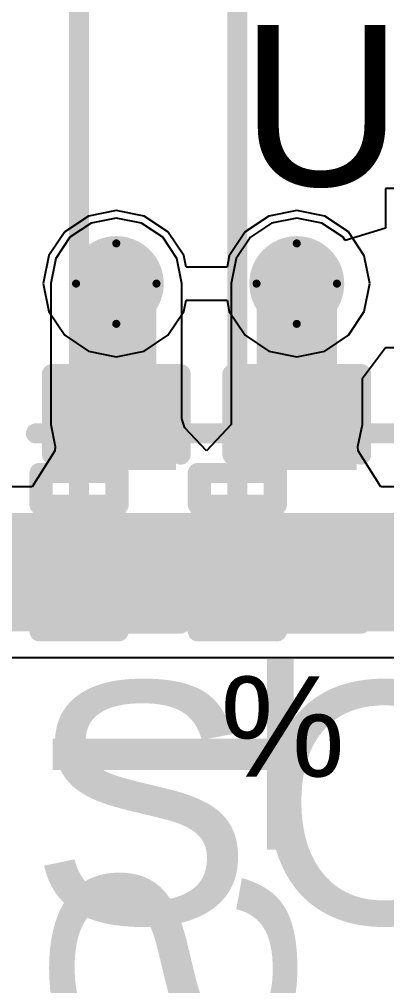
# Model space of a CAD drawing. Header units: millimetres. Extents: x -16 to 330, y -45 to 150.
# Drawn here: x 81.38 to 83.7, y 62.52 to 68.62 of the extents above; entities that cross this region are included whole.
import ezdxf

# ---------------------------------------------------------------- set-up
doc = ezdxf.new("R2010")
doc.units = ezdxf.units.MM
for name, color, linetype in [('BottomLayer', 5, 'Continuous'), ('BottomOverlay', 54, 'Continuous'), ('BottomSolder', 6, 'Continuous'), ('DrillDrawing', 1, 'Continuous'), ('Mechanical13', 56, 'Continuous'), ('MidLayer1', 16, 'Continuous'), ('MidLayer2', 76, 'Continuous'), ('TopLayer', 1, 'Continuous'), ('TopOverlay', 2, 'Continuous'), ('TopPaste', 8, 'Continuous'), ('TopSolder', 216, 'Continuous'), ('ViaHoleLayer', 16, 'Continuous')]:
    doc.layers.add(name, color=color, linetype=linetype)
doc.styles.add('Arial', font='arial.ttf', dxfattribs={"height": 0.2})

# ---------------------------------------------------------------- blocks, each defined once
blk = doc.blocks.new('C___0402_50')
at = {"layer": 'TopLayer'}
for points in [[(-0.6985, -0.3175), (-0.6985, 0.3175), (-0.2413, 0.3175), (-0.2413, -0.3175)], [(0.2413, -0.3175), (0.2413, 0.3175), (0.6985, 0.3175), (0.6985, -0.3175)]]:
    blk.add_hatch(color=1, dxfattribs=at).paths.add_polyline_path(points)
at = {"layer": 'TopPaste'}
for points in [[(-0.6985, -0.3175), (-0.6985, 0.3175), (-0.2413, 0.3175), (-0.2413, -0.3175)], [(0.2413, -0.3175), (0.2413, 0.3175), (0.6985, 0.3175), (0.6985, -0.3175)]]:
    blk.add_hatch(color=8, dxfattribs=at).paths.add_polyline_path(points)
at = {"layer": 'TopSolder'}
for points in [[(-0.7585, -0.3775), (-0.7585, 0.3775), (-0.1813, 0.3775), (-0.1813, -0.3775)], [(0.1813, -0.3775), (0.1813, 0.3775), (0.7585, 0.3775), (0.7585, -0.3775)]]:
    blk.add_hatch(color=216, dxfattribs=at).paths.add_polyline_path(points)
at = {"layer": 'TopOverlay', "const_width": 0.127}
for points in [[(-0.2794, 0.4064), (-0.7874, 0.4064)], [(-0.7874, -0.4064), (-0.7874, 0.4064)], [(0.7874, 0.4064), (0.2794, 0.4064)], [(0.7874, -0.4064), (0.7874, 0.4064)], [(-0.2794, -0.4064), (-0.7874, -0.4064)], [(0.7874, -0.4064), (0.2794, -0.4064)]]:
    blk.add_lwpolyline(points, dxfattribs=at)
at = {"layer": 'TopOverlay', "const_width": 0.0635}
for points in [[(-0.8191, 0.4064, 1), (-0.7556, 0.4064, 1)], [(-0.8191, 0.4064, 1), (-0.7556, 0.4064, 1)], [(-0.3111, 0.4064, 1), (-0.2477, 0.4064, 1)], [(0.2477, 0.4064, 1), (0.3111, 0.4064, 1)], [(0.7556, 0.4064, 1), (0.8191, 0.4064, 1)], [(0.7556, 0.4064, 1), (0.8191, 0.4064, 1)], [(-0.8191, -0.4064, 1), (-0.7556, -0.4064, 1)], [(-0.8191, -0.4064, 1), (-0.7556, -0.4064, 1)], [(-0.3111, -0.4064, 1), (-0.2477, -0.4064, 1)], [(0.2477, -0.4064, 1), (0.3111, -0.4064, 1)], [(0.7556, -0.4064, 1), (0.8191, -0.4064, 1)], [(0.7556, -0.4064, 1), (0.8191, -0.4064, 1)]]:
    blk.add_lwpolyline(points, format="xyb", close=True, dxfattribs=at)
blk = doc.blocks.new('C___0402_174')
at = {"layer": 'TopLayer'}
for points in [[(-0.6985, -0.3175), (-0.6985, 0.3175), (-0.2413, 0.3175), (-0.2413, -0.3175)], [(0.2413, -0.3175), (0.2413, 0.3175), (0.6985, 0.3175), (0.6985, -0.3175)]]:
    blk.add_hatch(color=1, dxfattribs=at).paths.add_polyline_path(points)
at = {"layer": 'TopPaste'}
for points in [[(-0.6985, -0.3175), (-0.6985, 0.3175), (-0.2413, 0.3175), (-0.2413, -0.3175)], [(0.2413, -0.3175), (0.2413, 0.3175), (0.6985, 0.3175), (0.6985, -0.3175)]]:
    blk.add_hatch(color=8, dxfattribs=at).paths.add_polyline_path(points)
at = {"layer": 'TopSolder'}
for points in [[(-0.7585, -0.3775), (-0.7585, 0.3775), (-0.1813, 0.3775), (-0.1813, -0.3775)], [(0.1813, -0.3775), (0.1813, 0.3775), (0.7585, 0.3775), (0.7585, -0.3775)]]:
    blk.add_hatch(color=216, dxfattribs=at).paths.add_polyline_path(points)
at = {"layer": 'TopOverlay', "const_width": 0.127}
for points in [[(-0.7874, 0.4064), (-0.2794, 0.4064)], [(-0.7874, 0.4064), (-0.7874, -0.4064)], [(0.2794, 0.4064), (0.7874, 0.4064)], [(0.7874, 0.4064), (0.7874, -0.4064)], [(-0.7874, -0.4064), (-0.2794, -0.4064)], [(0.2794, -0.4064), (0.7874, -0.4064)]]:
    blk.add_lwpolyline(points, dxfattribs=at)
at = {"layer": 'TopOverlay', "const_width": 0.0635}
for points in [[(-0.8191, 0.4064, 1), (-0.7556, 0.4064, 1)], [(-0.8191, 0.4064, 1), (-0.7556, 0.4064, 1)], [(-0.3111, 0.4064, 1), (-0.2477, 0.4064, 1)], [(0.2477, 0.4064, 1), (0.3111, 0.4064, 1)], [(0.7556, 0.4064, 1), (0.8191, 0.4064, 1)], [(0.7556, 0.4064, 1), (0.8191, 0.4064, 1)], [(-0.8191, -0.4064, 1), (-0.7556, -0.4064, 1)], [(-0.8191, -0.4064, 1), (-0.7556, -0.4064, 1)], [(-0.3111, -0.4064, 1), (-0.2477, -0.4064, 1)], [(0.2477, -0.4064, 1), (0.3111, -0.4064, 1)], [(0.7556, -0.4064, 1), (0.8191, -0.4064, 1)], [(0.7556, -0.4064, 1), (0.8191, -0.4064, 1)]]:
    blk.add_lwpolyline(points, format="xyb", close=True, dxfattribs=at)

msp = doc.modelspace()

# ---------------------------------------------------------------- hatches: boundary and pattern name
at = {"layer": 'BottomLayer'}
h = msp.add_hatch(color=5, dxfattribs=at)
edge = h.paths.add_edge_path()
edge.add_arc((81.9912, 66.9544), 0.3, 0, 360)
h = msp.add_hatch(color=5, dxfattribs=at)
edge = h.paths.add_edge_path()
edge.add_arc((83.1314, 66.9543), 0.3, 0, 360)
at = {"layer": 'BottomSolder'}
h = msp.add_hatch(color=6, dxfattribs=at)
edge = h.paths.add_edge_path()
edge.add_arc((81.9912, 66.9544), 0.15, 0, 360)
h = msp.add_hatch(color=6, dxfattribs=at)
edge = h.paths.add_edge_path()
edge.add_arc((83.1314, 66.9543), 0.15, 0, 360)
at = {"layer": 'MidLayer1'}
h = msp.add_hatch(color=16, dxfattribs=at)
edge = h.paths.add_edge_path()
edge.add_arc((81.9912, 66.9544), 0.3, 0, 360)
h = msp.add_hatch(color=16, dxfattribs=at)
edge = h.paths.add_edge_path()
edge.add_arc((83.1314, 66.9543), 0.3, 0, 360)
at = {"layer": 'MidLayer2'}
h = msp.add_hatch(color=76, dxfattribs=at)
edge = h.paths.add_edge_path()
edge.add_arc((81.9912, 66.9544), 0.3, 0, 360)
h = msp.add_hatch(color=76, dxfattribs=at)
edge = h.paths.add_edge_path()
edge.add_arc((83.1314, 66.9543), 0.3, 0, 360)
at = {"layer": 'TopLayer'}
h = msp.add_hatch(color=1, dxfattribs=at)
edge = h.paths.add_edge_path()
edge.add_arc((81.9912, 66.9544), 0.3, 0, 360)
h = msp.add_hatch(color=1, dxfattribs=at)
edge = h.paths.add_edge_path()
edge.add_arc((83.1314, 66.9543), 0.3, 0, 360)
msp.add_hatch(color=1, dxfattribs=at).paths.add_polyline_path([(77.7839, 64.7588), (84.9122, 64.7588), (84.9122, 65.5066), (77.7839, 65.5066)])
at = {"layer": 'TopSolder'}
h = msp.add_hatch(color=216, dxfattribs=at)
edge = h.paths.add_edge_path()
edge.add_arc((81.9912, 66.9544), 0.15, 0, 360)
h = msp.add_hatch(color=216, dxfattribs=at)
edge = h.paths.add_edge_path()
edge.add_arc((83.1314, 66.9543), 0.15, 0, 360)
at = {"layer": 'ViaHoleLayer'}
h = msp.add_hatch(color=16, dxfattribs=at)
edge = h.paths.add_edge_path()
edge.add_arc((81.9912, 66.9544), 0.15, 0, 360)
h = msp.add_hatch(color=16, dxfattribs=at)
edge = h.paths.add_edge_path()
edge.add_arc((83.1314, 66.9543), 0.15, 0, 360)

# ---------------------------------------------------------------- linework, layer by layer
at = {"layer": 'DrillDrawing', "const_width": 0.0508}
for points in [[(81.7372, 66.9544), (81.9912, 67.2084)], [(81.9912, 67.2084), (82.2452, 66.9544)], [(82.8774, 66.9543), (83.1314, 67.2083)], [(83.1314, 67.2083), (83.3854, 66.9543)], [(81.7372, 66.9544), (81.9912, 66.7004)], [(81.9912, 66.7004), (82.2452, 66.9544)], [(82.8774, 66.9543), (83.1314, 66.7003)], [(83.1314, 66.7003), (83.3854, 66.9543)]]:
    msp.add_lwpolyline(points, dxfattribs=at)
at = {"layer": 'DrillDrawing', "const_width": 0.0254}
for points in [[(81.9785, 67.2084, 1), (82.0039, 67.2084, 1)], [(81.9785, 67.2084, 1), (82.0039, 67.2084, 1)], [(83.1187, 67.2083, 1), (83.1441, 67.2083, 1)], [(83.1187, 67.2083, 1), (83.1441, 67.2083, 1)], [(81.7245, 66.9544, 1), (81.7499, 66.9544, 1)], [(81.7245, 66.9544, 1), (81.7499, 66.9544, 1)], [(82.2325, 66.9544, 1), (82.2579, 66.9544, 1)], [(82.2325, 66.9544, 1), (82.2579, 66.9544, 1)], [(82.8647, 66.9543, 1), (82.8901, 66.9543, 1)], [(82.8647, 66.9543, 1), (82.8901, 66.9543, 1)], [(83.3727, 66.9543, 1), (83.3981, 66.9543, 1)], [(83.3727, 66.9543, 1), (83.3981, 66.9543, 1)], [(81.9785, 66.7004, 1), (82.0039, 66.7004, 1)], [(81.9785, 66.7004, 1), (82.0039, 66.7004, 1)], [(83.1187, 66.7003, 1), (83.1441, 66.7003, 1)], [(83.1187, 66.7003, 1), (83.1441, 66.7003, 1)]]:
    msp.add_lwpolyline(points, format="xyb", close=True, dxfattribs=at)
at = {"layer": 'Mechanical13', "const_width": 0.127}
for points in [[(81.7562, 65.2588), (81.7562, 69.2312)], [(81.7562, 65.2588), (81.7562, 69.2312)], [(82.7562, 65.2588), (82.7562, 69.2312)], [(82.7562, 65.2588), (82.7562, 69.2312)], [(81.4839, 66.0088), (85.4562, 66.0088)], [(81.4839, 66.0088), (85.4562, 66.0088)], [(81.5062, 65.7588), (81.5262, 65.7588)], [(81.5062, 65.5588), (81.5062, 65.7588)], [(81.5262, 65.7588), (81.9862, 65.7588)], [(81.5262, 64.7588), (81.5262, 65.7588)], [(81.9862, 65.7588), (82.0062, 65.7588)], [(81.9862, 64.7588), (81.9862, 65.7588)], [(82.0062, 65.5588), (82.0062, 65.7588)], [(82.5062, 65.7588), (82.5262, 65.7588)], [(82.5062, 65.5588), (82.5062, 65.7588)], [(82.5262, 65.7588), (82.9862, 65.7588)], [(82.5262, 64.7588), (82.5262, 65.7588)], [(82.9862, 65.7588), (83.0062, 65.7588)], [(82.9862, 64.7588), (82.9862, 65.7588)], [(83.0062, 65.5588), (83.0062, 65.7588)], [(81.5062, 65.5588), (81.5262, 65.5588)], [(81.5262, 65.5588), (81.9862, 65.5588)], [(81.5462, 64.9588), (81.5462, 65.5588)], [(81.9662, 64.9588), (81.9662, 65.5588)], [(81.9862, 65.5588), (82.0062, 65.5588)], [(82.5062, 65.5588), (82.5262, 65.5588)], [(82.5262, 65.5588), (82.9862, 65.5588)], [(82.5462, 64.9588), (82.5462, 65.5588)], [(82.9662, 64.9588), (82.9662, 65.5588)], [(82.9862, 65.5588), (83.0062, 65.5588)], [(73.8115, 65.2588), (81.7562, 65.2588)], [(73.8115, 65.2588), (81.7562, 65.2588)], [(74.8115, 65.2588), (82.7562, 65.2588)], [(74.8115, 65.2588), (82.7562, 65.2588)], [(82.5615, 65.2588), (90.5062, 65.2588)], [(82.5615, 65.2588), (90.5062, 65.2588)], [(83.5615, 65.2588), (91.5062, 65.2588)], [(83.5615, 65.2588), (91.5062, 65.2588)], [(81.5062, 64.9588), (81.5262, 64.9588)], [(81.5062, 64.7588), (81.5062, 64.9588)], [(81.5262, 64.9588), (81.9862, 64.9588)], [(81.9862, 64.9588), (82.0062, 64.9588)], [(82.0062, 64.7588), (82.0062, 64.9588)], [(82.5062, 64.9588), (82.5262, 64.9588)], [(82.5062, 64.7588), (82.5062, 64.9588)], [(82.5262, 64.9588), (82.9862, 64.9588)], [(82.9862, 64.9588), (83.0062, 64.9588)], [(83.0062, 64.7588), (83.0062, 64.9588)], [(81.5062, 64.7588), (81.5262, 64.7588)], [(81.5262, 64.7588), (81.9862, 64.7588)], [(81.9862, 64.7588), (82.0062, 64.7588)], [(82.5062, 64.7588), (82.5262, 64.7588)], [(82.5262, 64.7588), (82.9862, 64.7588)], [(82.9862, 64.7588), (83.0062, 64.7588)]]:
    msp.add_lwpolyline(points, dxfattribs=at)
at = {"layer": 'Mechanical13'}
for points, const_width in [([(81.4521, 66.0088, 1), (81.5156, 66.0088, 1)], 0.0635), ([(81.4521, 66.0088, 1), (81.5156, 66.0088, 1)], 0.0635), ([(81.4745, 65.7588, 1), (81.538, 65.7588, 1)], 0.0635), ([(81.4745, 65.7588, 1), (81.538, 65.7588, 1)], 0.0635), ([(81.4945, 65.7588, 1), (81.558, 65.7588, 1)], 0.0635), ([(81.4945, 65.7588, 1), (81.558, 65.7588, 1)], 0.0635), ([(81.4945, 65.7588, 1), (81.558, 65.7588, 1)], 0.0635), ([(81.9545, 65.7588, 1), (82.018, 65.7588, 1)], 0.0635), ([(81.9545, 65.7588, 1), (82.018, 65.7588, 1)], 0.0635), ([(81.9545, 65.7588, 1), (82.018, 65.7588, 1)], 0.0635), ([(81.9745, 65.7588, 1), (82.038, 65.7588, 1)], 0.0635), ([(81.9745, 65.7588, 1), (82.038, 65.7588, 1)], 0.0635), ([(82.4745, 65.7588, 1), (82.538, 65.7588, 1)], 0.0635), ([(82.4745, 65.7588, 1), (82.538, 65.7588, 1)], 0.0635), ([(82.4945, 65.7588, 1), (82.558, 65.7588, 1)], 0.0635), ([(82.4945, 65.7588, 1), (82.558, 65.7588, 1)], 0.0635), ([(82.4945, 65.7588, 1), (82.558, 65.7588, 1)], 0.0635), ([(82.9545, 65.7588, 1), (83.018, 65.7588, 1)], 0.0635), ([(82.9545, 65.7588, 1), (83.018, 65.7588, 1)], 0.0635), ([(82.9545, 65.7588, 1), (83.018, 65.7588, 1)], 0.0635), ([(82.9745, 65.7588, 1), (83.038, 65.7588, 1)], 0.0635), ([(82.9745, 65.7588, 1), (83.038, 65.7588, 1)], 0.0635), ([(81.4745, 65.5588, 1), (81.538, 65.5588, 1)], 0.0635), ([(81.4745, 65.5588, 1), (81.538, 65.5588, 1)], 0.0635), ([(81.4945, 65.5588, 1), (81.558, 65.5588, 1)], 0.0635), ([(81.4945, 65.5588, 1), (81.558, 65.5588, 1)], 0.0635), ([(81.5145, 65.5588, 1), (81.578, 65.5588, 1)], 0.0635), ([(81.9345, 65.5588, 1), (81.998, 65.5588, 1)], 0.0635), ([(81.9545, 65.5588, 1), (82.018, 65.5588, 1)], 0.0635), ([(81.9545, 65.5588, 1), (82.018, 65.5588, 1)], 0.0635), ([(81.9745, 65.5588, 1), (82.038, 65.5588, 1)], 0.0635), ([(81.9745, 65.5588, 1), (82.038, 65.5588, 1)], 0.0635), ([(82.4745, 65.5588, 1), (82.538, 65.5588, 1)], 0.0635), ([(82.4745, 65.5588, 1), (82.538, 65.5588, 1)], 0.0635), ([(82.4945, 65.5588, 1), (82.558, 65.5588, 1)], 0.0635), ([(82.4945, 65.5588, 1), (82.558, 65.5588, 1)], 0.0635), ([(82.5145, 65.5588, 1), (82.578, 65.5588, 1)], 0.0635), ([(82.9345, 65.5588, 1), (82.998, 65.5588, 1)], 0.0635), ([(82.9545, 65.5588, 1), (83.018, 65.5588, 1)], 0.0635), ([(82.9545, 65.5588, 1), (83.018, 65.5588, 1)], 0.0635), ([(82.9745, 65.5588, 1), (83.038, 65.5588, 1)], 0.0635), ([(82.9745, 65.5588, 1), (83.038, 65.5588, 1)], 0.0635), ([(81.7594, 65.2588, 1), (81.7531, 65.2588, 1)], 0.127), ([(81.7594, 65.2588, 1), (81.7531, 65.2588, 1)], 0.127), ([(81.7213, 65.2588, 1), (81.7848, 65.2588, 1)], 0.0635), ([(81.7213, 65.2588, 1), (81.7848, 65.2588, 1)], 0.0635), ([(81.7245, 65.2588, 1), (81.788, 65.2588, 1)], 0.0635), ([(81.7245, 65.2588, 1), (81.788, 65.2588, 1)], 0.0635), ([(81.7245, 65.2588, 1), (81.788, 65.2588, 1)], 0.0635), ([(81.7245, 65.2588, 1), (81.788, 65.2588, 1)], 0.0635), ([(81.7277, 65.2588, 1), (81.7912, 65.2588, 1)], 0.0635), ([(81.7277, 65.2588, 1), (81.7912, 65.2588, 1)], 0.0635), ([(82.5298, 65.2588, 1), (82.5933, 65.2588, 1)], 0.0635), ([(82.5298, 65.2588, 1), (82.5933, 65.2588, 1)], 0.0635), ([(82.7594, 65.2588, 1), (82.7531, 65.2588, 1)], 0.127), ([(82.7594, 65.2588, 1), (82.7531, 65.2588, 1)], 0.127), ([(82.7213, 65.2588, 1), (82.7848, 65.2588, 1)], 0.0635), ([(82.7213, 65.2588, 1), (82.7848, 65.2588, 1)], 0.0635), ([(82.7245, 65.2588, 1), (82.788, 65.2588, 1)], 0.0635), ([(82.7245, 65.2588, 1), (82.788, 65.2588, 1)], 0.0635), ([(82.7245, 65.2588, 1), (82.788, 65.2588, 1)], 0.0635), ([(82.7245, 65.2588, 1), (82.788, 65.2588, 1)], 0.0635), ([(82.7277, 65.2588, 1), (82.7912, 65.2588, 1)], 0.0635), ([(82.7277, 65.2588, 1), (82.7912, 65.2588, 1)], 0.0635), ([(83.5298, 65.2588, 1), (83.5933, 65.2588, 1)], 0.0635), ([(83.5298, 65.2588, 1), (83.5933, 65.2588, 1)], 0.0635), ([(81.4745, 64.9588, 1), (81.538, 64.9588, 1)], 0.0635), ([(81.4745, 64.9588, 1), (81.538, 64.9588, 1)], 0.0635), ([(81.4945, 64.9588, 1), (81.558, 64.9588, 1)], 0.0635), ([(81.4945, 64.9588, 1), (81.558, 64.9588, 1)], 0.0635), ([(81.5145, 64.9588, 1), (81.578, 64.9588, 1)], 0.0635), ([(81.9345, 64.9588, 1), (81.998, 64.9588, 1)], 0.0635), ([(81.9545, 64.9588, 1), (82.018, 64.9588, 1)], 0.0635), ([(81.9545, 64.9588, 1), (82.018, 64.9588, 1)], 0.0635), ([(81.9745, 64.9588, 1), (82.038, 64.9588, 1)], 0.0635), ([(81.9745, 64.9588, 1), (82.038, 64.9588, 1)], 0.0635), ([(82.4745, 64.9588, 1), (82.538, 64.9588, 1)], 0.0635), ([(82.4745, 64.9588, 1), (82.538, 64.9588, 1)], 0.0635), ([(82.4945, 64.9588, 1), (82.558, 64.9588, 1)], 0.0635), ([(82.4945, 64.9588, 1), (82.558, 64.9588, 1)], 0.0635), ([(82.5145, 64.9588, 1), (82.578, 64.9588, 1)], 0.0635), ([(82.9345, 64.9588, 1), (82.998, 64.9588, 1)], 0.0635), ([(82.9545, 64.9588, 1), (83.018, 64.9588, 1)], 0.0635), ([(82.9545, 64.9588, 1), (83.018, 64.9588, 1)], 0.0635), ([(82.9745, 64.9588, 1), (83.038, 64.9588, 1)], 0.0635), ([(82.9745, 64.9588, 1), (83.038, 64.9588, 1)], 0.0635), ([(81.4745, 64.7588, 1), (81.538, 64.7588, 1)], 0.0635), ([(81.4745, 64.7588, 1), (81.538, 64.7588, 1)], 0.0635), ([(81.4945, 64.7588, 1), (81.558, 64.7588, 1)], 0.0635), ([(81.4945, 64.7588, 1), (81.558, 64.7588, 1)], 0.0635), ([(81.4945, 64.7588, 1), (81.558, 64.7588, 1)], 0.0635), ([(81.9545, 64.7588, 1), (82.018, 64.7588, 1)], 0.0635), ([(81.9545, 64.7588, 1), (82.018, 64.7588, 1)], 0.0635), ([(81.9545, 64.7588, 1), (82.018, 64.7588, 1)], 0.0635), ([(81.9745, 64.7588, 1), (82.038, 64.7588, 1)], 0.0635), ([(81.9745, 64.7588, 1), (82.038, 64.7588, 1)], 0.0635), ([(82.4745, 64.7588, 1), (82.538, 64.7588, 1)], 0.0635), ([(82.4745, 64.7588, 1), (82.538, 64.7588, 1)], 0.0635), ([(82.4945, 64.7588, 1), (82.558, 64.7588, 1)], 0.0635), ([(82.4945, 64.7588, 1), (82.558, 64.7588, 1)], 0.0635), ([(82.4945, 64.7588, 1), (82.558, 64.7588, 1)], 0.0635), ([(82.9545, 64.7588, 1), (83.018, 64.7588, 1)], 0.0635), ([(82.9545, 64.7588, 1), (83.018, 64.7588, 1)], 0.0635), ([(82.9545, 64.7588, 1), (83.018, 64.7588, 1)], 0.0635), ([(82.9745, 64.7588, 1), (83.038, 64.7588, 1)], 0.0635), ([(82.9745, 64.7588, 1), (83.038, 64.7588, 1)], 0.0635)]:
    msp.add_lwpolyline(points, format="xyb", close=True, dxfattribs=dict(at, const_width=const_width))
at = {"layer": 'MidLayer1'}
for p, q in [((81.8147, 67.3805), (81.6651, 67.2805)), ((81.9912, 67.4156), (81.8147, 67.3805)), ((82.1678, 67.3805), (81.9912, 67.4156)), ((82.3174, 67.2805), (82.1678, 67.3805)), ((82.9549, 67.3805), (82.8053, 67.2805)), ((83.1314, 67.4156), (82.9549, 67.3805)), ((83.308, 67.3805), (83.1314, 67.4156)), ((83.4576, 67.2805), (83.308, 67.3805)), ((81.6651, 67.2805), (81.5651, 67.1309)), ((82.4174, 67.1309), (82.3174, 67.2805)), ((82.8053, 67.2805), (82.7053, 67.1308)), ((83.5576, 67.1308), (83.4576, 67.2805)), ((81.5651, 67.1309), (81.53, 66.9544)), ((82.4319, 67.0582), (82.4174, 67.1309)), ((82.7053, 67.1308), (82.6908, 67.0582)), ((83.5927, 66.9543), (83.5576, 67.1308)), ((82.6908, 67.0582), (82.4319, 67.0582)), ((81.53, 66.9544), (81.5651, 66.7778)), ((83.5576, 66.7778), (83.5927, 66.9543)), ((82.4174, 66.7778), (82.4318, 66.8505)), ((82.4318, 66.8505), (82.6908, 66.8505)), ((82.6908, 66.8505), (82.7053, 66.7778)), ((81.5651, 66.7778), (81.6651, 66.6282)), ((82.3174, 66.6282), (82.4174, 66.7778)), ((82.7053, 66.7778), (82.8053, 66.6281)), ((83.4576, 66.6281), (83.5576, 66.7778)), ((81.6651, 66.6282), (81.8147, 66.5282)), ((82.1678, 66.5282), (82.3174, 66.6282)), ((82.8053, 66.6281), (82.9549, 66.5282)), ((83.308, 66.5282), (83.4576, 66.6281)), ((81.8147, 66.5282), (81.9912, 66.4931)), ((81.9912, 66.4931), (82.1678, 66.5282)), ((82.9549, 66.5282), (83.1314, 66.493)), ((83.1314, 66.493), (83.308, 66.5282))]:
    msp.add_line(p, q, dxfattribs=at)
at = {"layer": 'TopLayer'}
for p, q in [((84.9967, 67.5558), (83.6919, 67.5558)), ((83.6919, 67.5558), (83.6919, 67.304)), ((81.9912, 67.3687), (81.8326, 67.3371)), ((82.1498, 67.3371), (81.9912, 67.3687)), ((83.1314, 67.3686), (82.9728, 67.3371)), ((83.29, 67.3371), (83.1314, 67.3686)), ((81.8326, 67.3371), (81.6982, 67.2473)), ((82.2842, 67.2473), (82.1498, 67.3371)), ((82.9728, 67.3371), (82.8384, 67.2473)), ((83.4244, 67.2473), (83.29, 67.3371)), ((83.6919, 67.304), (83.4379, 67.227)), ((81.6982, 67.2473), (81.6084, 67.1129)), ((82.374, 67.1129), (82.2842, 67.2473)), ((82.8384, 67.2473), (82.7486, 67.1128)), ((83.4379, 67.227), (83.4244, 67.2473)), ((81.6084, 67.1129), (81.5768, 66.9543)), ((82.4056, 66.9543), (82.374, 67.1129)), ((82.7486, 67.1128), (82.717, 66.9543)), ((81.5768, 66.9543), (81.5768, 66.0656)), ((82.4056, 66.0996), (82.4056, 66.9543)), ((82.717, 66.9543), (82.717, 66.0654)), ((83.5457, 66.3576), (83.6919, 66.551)), ((83.6919, 66.551), (83.7998, 66.551)), ((83.5457, 66.0654), (83.5457, 66.3576)), ((82.4248, 66.0447), (82.4056, 66.0996)), ((81.5768, 66.0656), (81.5768, 66.0654)), ((81.5768, 66.0654), (81.6046, 65.9256)), ((82.5613, 65.8981), (82.4248, 66.0447)), ((82.717, 66.0654), (82.5613, 65.8981)), ((83.5179, 65.9256), (83.5457, 66.0654)), ((81.6046, 65.9256), (81.6028, 65.898)), ((83.5197, 65.898), (83.5179, 65.9256)), ((81.6028, 65.898), (81.46, 65.6716)), ((83.6625, 65.6716), (83.5197, 65.898)), ((81.46, 65.6716), (79.5435, 65.6716)), ((84.9122, 65.6716), (83.6625, 65.6716)), ((79.0386, 64.5939), (84.9122, 64.5939))]:
    msp.add_line(p, q, dxfattribs=at)
at = {"layer": 'TopLayer', "const_width": 0.508}
for points in [[(81.9912, 66.0654), (81.9912, 66.9543)], [(83.1314, 66.0654), (83.1314, 66.9543)], [(81.9911, 66.0654), (81.9912, 66.0653)]]:
    msp.add_lwpolyline(points, dxfattribs=at)
at = {"layer": 'TopLayer', "const_width": 0.254}
for points in [[(81.8642, 66.9543, 1), (82.1182, 66.9543, 1)], [(83.0044, 66.9543, 1), (83.2584, 66.9543, 1)], [(81.8641, 66.0654, 1), (82.1181, 66.0654, 1)], [(81.8642, 66.0654, 1), (82.1182, 66.0654, 1)], [(81.8642, 66.0653, 1), (82.1182, 66.0653, 1)], [(83.0044, 66.0654, 1), (83.2584, 66.0654, 1)]]:
    msp.add_lwpolyline(points, format="xyb", close=True, dxfattribs=at)

# ---------------------------------------------------------------- block references
for name, p, rotation in [('C___0402_50', (81.9912, 65.5954), 270), ('C___0402_174', (83.1313, 65.5954), 90)]:
    msp.add_blockref(name, p, dxfattribs=dict(rotation=rotation))

# ---------------------------------------------------------------- texts
at = {"layer": 'BottomOverlay', "style": 'Arial', "text_generation_flag": 2}
msp.add_text('RLYRST', height=1.524, rotation=270, dxfattribs=at).set_placement((81.5886, 56.2345))
at = {"layer": 'TopOverlay', "style": 'Arial'}
for s, height, p in [('U3', 1.016, (82.7757, 67.5717)), ('1V8_SENSOR', 1.524, (72.0897, 62.9135)), ('%', 0.635, (82.648, 63.8404))]:
    msp.add_text(s, height=height, rotation=360, dxfattribs=at).set_placement(p)

doc.saveas('drawing.dxf')
